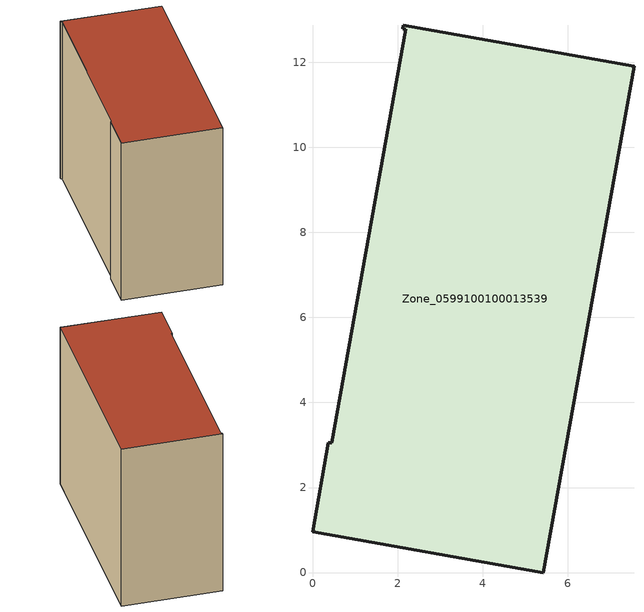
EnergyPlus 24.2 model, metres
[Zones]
Zone_0599100100013539
 floor ground (C_G): 0.45,3.05 2.19,12.77 2.12,12.78 2.13,12.86 7.56,11.9 5.42,0 0,0.96 0.38,3.06 z0
 wall outside (C_F): 2.19,12.77 0.45,3.05 0.38,3.06 0,0.96 5.42,0 7.56,11.9 2.13,12.86 2.12,12.78 2.19,12.77 z0:9.82
 roof outside (C_R): 0.45,3.05 0.38,3.06 0,0.96 5.42,0 7.56,11.9 2.13,12.86 2.12,12.78 2.19,12.77 z9.82
[BUILDING]
Pand.0599100100013539: North Axis=0; Terrain=City; Loads Convergence Tolerance Value=0.04; Temperature Convergence Tolerance Value=0.4; Solar Distribution=FullExterior; Maximum Number of Warmup Days=25; Minimum Number of Warmup Days=1
[Site:Location]
Rotterdam.The.Hague.AP_ZH_NLD Design_Conditions: Latitude=51.96; Longitude=4.45; Time Zone=1; Elevation=-4.5
[SITE:GROUNDTEMPERATURE:BUILDINGSURFACE]
18, 18, 18, 18, 18, 18, 18, 18, 18, 18, 18, 18
[MATERIAL] Thermal Absorptance=0.9; Solar Absorptance=0.7; Visible Absorptance=0.7
Name | Roughness | Thickness | Conductivity | Density | Specific Heat
G.TI.2015-2018 | MediumSmooth | 0.15 | 0.0428571 | 540 | 1210
F.TI.2015-2018 | Rough | 0.3 | 0.0666667 | 1920 | 840
R.TI.2015-2018 | MediumRough | 0.2 | 0.0333333 | 1500 | 1000
[CONSTRUCTION]
C_G: G.TI.2015-2018
C_F: F.TI.2015-2018
C_R: R.TI.2015-2018
[ZONE]
Zone_0599100100013539: Type=1; Multiplier=1; Ceiling Height=Autocalculate; Volume=Autocalculate; Floor Area=autocalculate; Part of Total Floor Area=Yes
[ZONEINFILTRATION:DESIGNFLOWRATE]
Infil_Zone_0599100100013539: Zone or ZoneList or Space or SpaceList=Zone_0599100100013539; Schedule=AlwaysOn; Design Flow Rate Calculation Method=Flow/Area; Flow Rate per Floor Area=0.0015; Constant Term Coefficient=1; Temperature Term Coefficient=0; Velocity Term Coefficient=0; Velocity Squared Term Coefficient=0
[HVACTEMPLATE:ZONE:IDEALLOADSAIRSYSTEM]
Zone_0599100100013539: Maximum Heating Supply Air Temperature=50; Minimum Cooling Supply Air Temperature=13; Maximum Heating Supply Air Humidity Ratio=0.0156; Minimum Cooling Supply Air Humidity Ratio=0.0077; Heating Limit=NoLimit; Cooling Limit=NoLimit; Dehumidification Control Type=ConstantSensibleHeatRatio; Cooling Sensible Heat Ratio=0.7; Dehumidification Setpoint=60; Humidification Control Type=None; Humidification Setpoint=30; Outdoor Air Method=None; Outdoor Air Flow Rate per Person=0.00944; Outdoor Air Flow Rate per Zone Floor Area=0; Outdoor Air Flow Rate per Zone=0; Demand Controlled Ventilation Type=None; Outdoor Air Economizer Type=NoEconomizer; Heat Recovery Type=None; Sensible Heat Recovery Effectiveness=0.7; Latent Heat Recovery Effectiveness=0.65
[ZONECONTROL:THERMOSTAT]
ThermostatControl_Zone_0599100100013539: Zone or ZoneList=Zone_0599100100013539; Control Type Schedule=DualSetpointControlType; Control 1=Thermostat_Zone_0599100100013539; Temperature Difference Between Cutout And Setpoint=0
[THERMOSTATSETPOINT:DUALSETPOINT]
Thermostat_Zone_0599100100013539: Heating Setpoint Temperature Schedule=HeatingSetpoint_Zone_0599100100013539; Cooling Setpoint Temperature Schedule=CoolingSetpoint_Zone_0599100100013539
[SCHEDULE:COMPACT]
HeatingSetpoint_Zone_0599100100013539: Through: 12/31, For: AllDays, Until: 24:00, 21
CoolingSetpoint_Zone_0599100100013539: Through: 12/31, For: AllDays, Until: 24:00, 24
DualSetpointControlType: Through: 12/31, For: AllDays, Until: 24:00, 4
AlwaysOn: Through: 12/31, For: AllDays, Until: 24:00, 1
